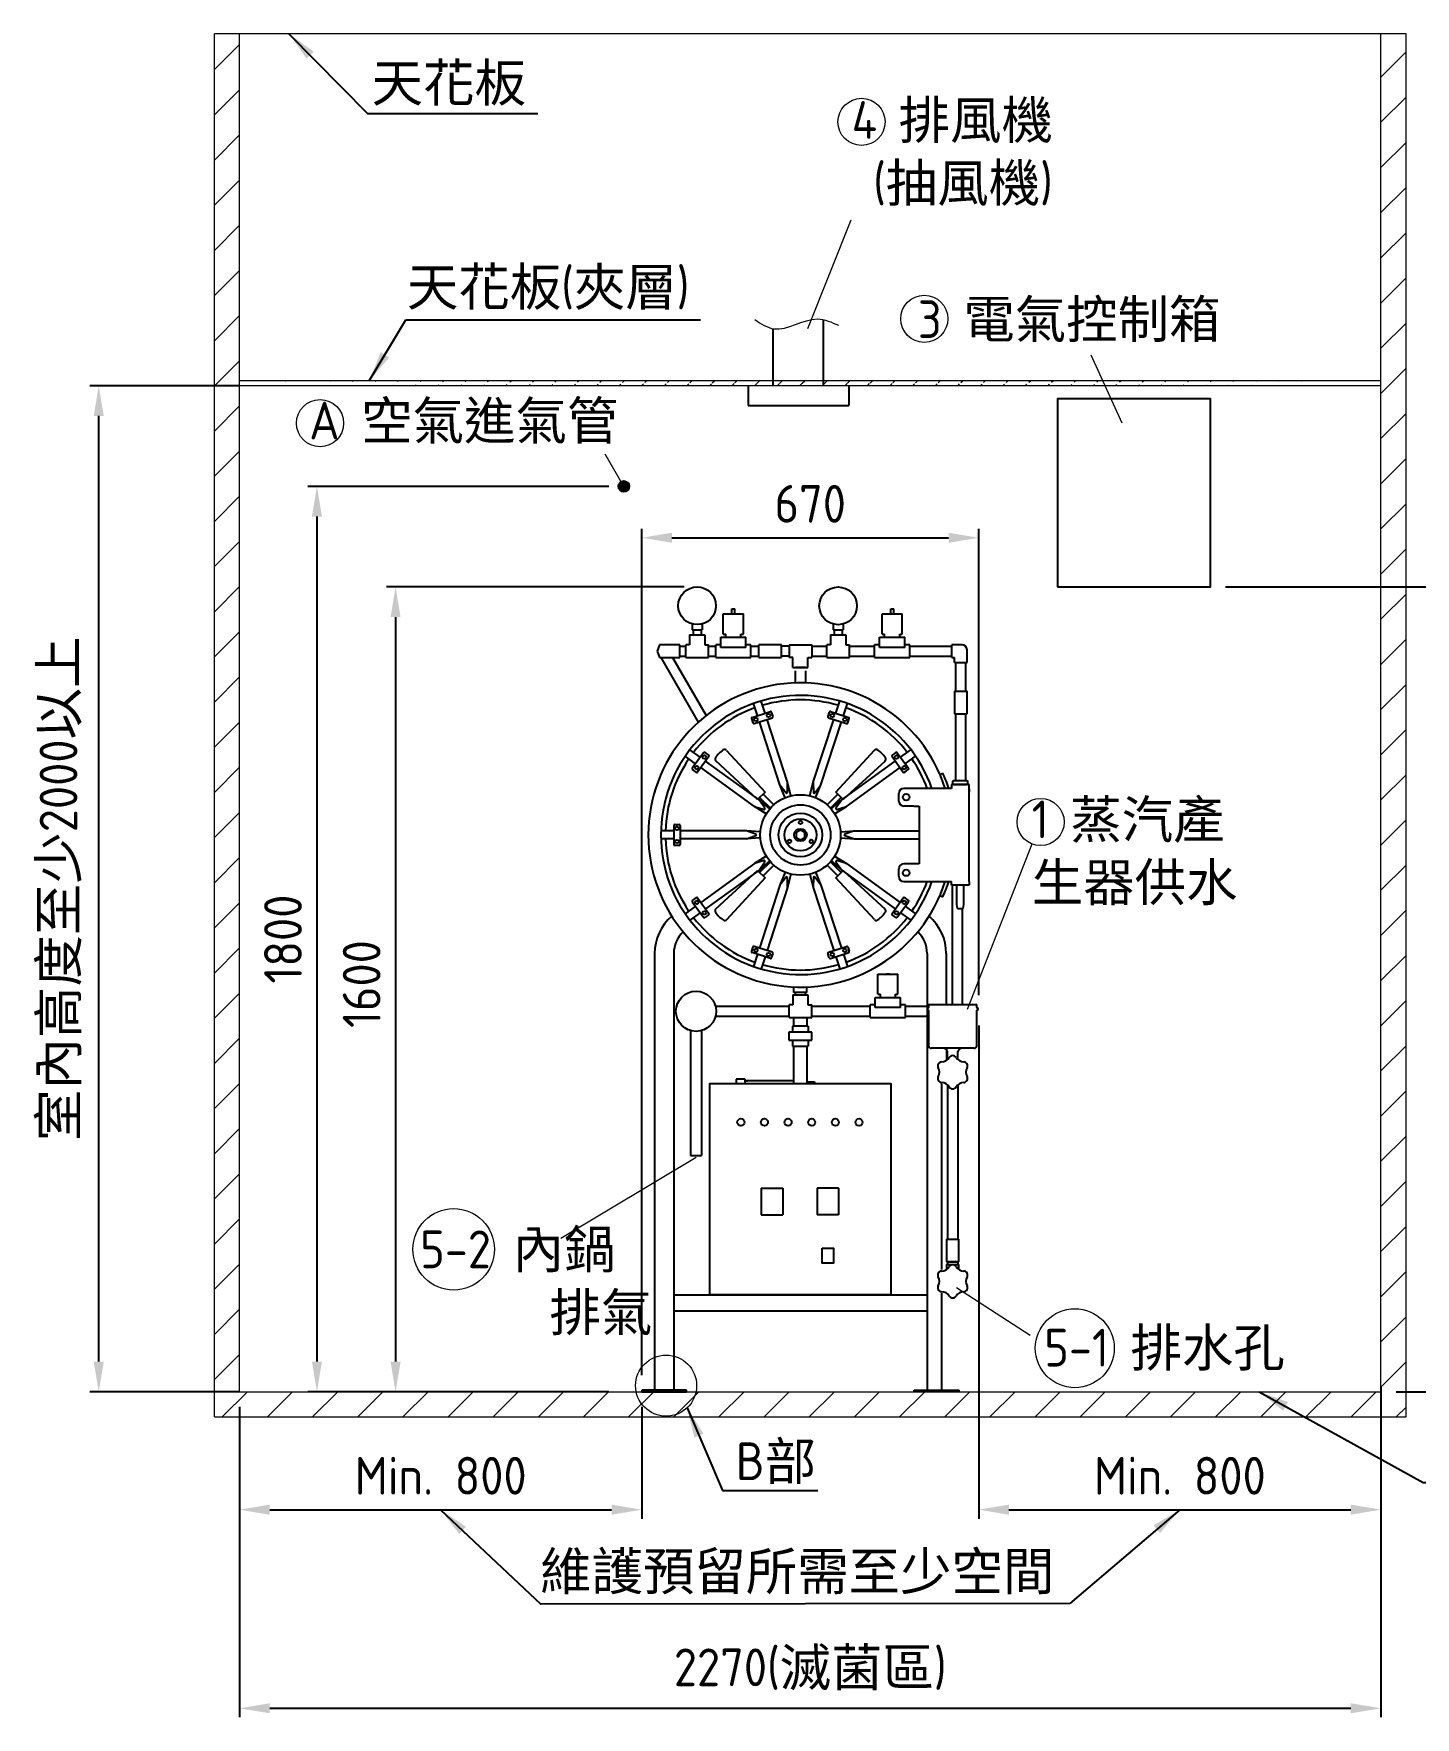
# Model space of a CAD drawing. Header units: millimetres. Extents: x -210824 to -199104, y -6472 to 1768.
# Drawn here: x -206988 to -204240, y -4691 to -1344 of the extents above; entities that cross this region are included whole.
import ezdxf

# ---------------------------------------------------------------- set-up
doc = ezdxf.new("R2010")
doc.units = ezdxf.units.MM
doc.linetypes.add('HIDDEN', pattern=[9.525, 6.35, -3.175])
doc.layers.get('0').update_dxf_attribs({"lineweight": 25})
for name, color, linetype, lineweight in [('D', 3, 'Continuous', 13), ('H', 2, 'HIDDEN', 15), ('S', 4, 'Continuous', 15)]:
    doc.layers.add(name, color=color, linetype=linetype, lineweight=lineweight)
doc.styles.get("Standard").update_dxf_attribs({"font": 'KAIU.TTF'})
doc.styles.add('STU25', font='isocp2.shx')
doc.dimstyles.new('STU25', dxfattribs={"dimscale": 30, "dimtxt": 2.5, "dimasz": 2, "dimexe": 0.6, "dimexo": 1, "dimgap": 1, "dimtad": 1, "dimdsep": 46, "dimtxsty": 'STU25', "dimcen": 2, "dimazin": 2, "dimtfac": 1, "dimtmove": 0, "dimatfit": 3, "dimfxl": 0, "dimtolj": 1, "dimtzin": 0, "dimarcsym": 0})
doc.dimstyles.new('STU25$7', dxfattribs={"dimscale": 30, "dimtxt": 2.5, "dimasz": 2, "dimexe": 1.25, "dimexo": 0.625, "dimgap": 1, "dimtad": 0, "dimdec": 4, "dimdsep": 46, "dimtxsty": 'STU25', "dimcen": 2.5, "dimazin": 2, "dimtfac": 1, "dimtdec": 4, "dimtmove": 0, "dimatfit": 3, "dimfxl": 0, "dimtolj": 1, "dimtzin": 0, "dimarcsym": 0})

# ---------------------------------------------------------------- blocks, each defined once
blk = doc.blocks.new('*D5')
at = {"layer": 'D', "color": 0, "lineweight": -2}
for p, q in [((-206578.5, -4073.5), (-206578.5, -4690.7)), ((-204308.5, -4073.5), (-204308.5, -4690.7)), ((-206518.5, -4672.7), (-204368.5, -4672.7))]:
    blk.add_line(p, q, dxfattribs=at)
at = {"layer": 'D', "color": 0}
for points in [[(-206518.5, -4662.7), (-206518.5, -4682.7), (-206578.5, -4672.7)], [(-204368.5, -4682.7), (-204368.5, -4662.7), (-204308.5, -4672.7)]]:
    blk.add_solid(points, dxfattribs=at)
at = {"layer": 'Defpoints', "color": 0}
for p in [(-206578.5, -4043.5), (-204308.5, -4043.5), (-204308.5, -4672.7)]:
    blk.add_point(p, dxfattribs=at)
at = {"layer": 'D', "color": 0, "insert": (-205443.5, -4595.5), "char_height": 75, "attachment_point": 5, "style": 'STU25'}
blk.add_mtext('\\A1;2270({\\f標楷體|b0|i0|c136|p65;滅菌區})', dxfattribs=at)
blk = doc.blocks.new('*D6')
at = {"layer": 'D', "color": 0, "lineweight": -2}
for p, q in [((-206578.5, -2043.5), (-206876.5, -2043.5)), ((-206858.5, -3983.5), (-206858.5, -2103.5)), ((-206578.5, -4043.5), (-206876.5, -4043.5))]:
    blk.add_line(p, q, dxfattribs=at)
at = {"layer": 'D', "color": 0}
for points in [[(-206848.5, -2103.5), (-206868.5, -2103.5), (-206858.5, -2043.5)], [(-206868.5, -3983.5), (-206848.5, -3983.5), (-206858.5, -4043.5)]]:
    blk.add_solid(points, dxfattribs=at)
at = {"layer": 'Defpoints', "color": 0}
for p in [(-206858.5, -2043.5), (-206548.5, -2043.5), (-206548.5, -4043.5)]:
    blk.add_point(p, dxfattribs=at)
at = {"layer": 'D', "color": 0, "insert": (-206934.3, -3043.5), "char_height": 75, "attachment_point": 5, "rotation": 90, "style": 'STU25'}
blk.add_mtext('\\A1;{\\f標楷體|b0|i0|c136|p65;室內高度至少}2000{\\f標楷體|b0|i0|c136|p65;以上}', dxfattribs=at)
blk = doc.blocks.new('*D7')
at = {"layer": 'D', "color": 0, "lineweight": -2}
for p, q in [((-204617.4, -2443.5), (-203917.2, -2443.5)), ((-203935.2, -3983.5), (-203935.2, -2503.5)), ((-204278.5, -4043.5), (-203917.2, -4043.5))]:
    blk.add_line(p, q, dxfattribs=at)
at = {"layer": 'D', "color": 0}
for points in [[(-203925.2, -2503.5), (-203945.2, -2503.5), (-203935.2, -2443.5)], [(-203945.2, -3983.5), (-203925.2, -3983.5), (-203935.2, -4043.5)]]:
    blk.add_solid(points, dxfattribs=at)
at = {"layer": 'Defpoints', "color": 0}
for p in [(-204647.4, -2443.5), (-203935.2, -2443.5), (-204308.5, -4043.5)]:
    blk.add_point(p, dxfattribs=at)
at = {"layer": 'D', "color": 0, "insert": (-204011.2, -3186), "char_height": 75, "attachment_point": 5, "rotation": 90, "style": 'STU25'}
blk.add_mtext('\\A1;{\\f標楷體|b0|i0|c136|p65;電器控制箱至少}1600{\\f標楷體|b0|i0|c136|p65;以上}', dxfattribs=at)
blk = doc.blocks.new('*D8')
at = {"layer": 'D', "color": 0, "lineweight": -2}
for p, q in [((-206578.5, -4076.5), (-206578.5, -4295.9)), ((-205778.5, -4073.5), (-205778.5, -4295.9)), ((-206518.5, -4277.9), (-205838.5, -4277.9))]:
    blk.add_line(p, q, dxfattribs=at)
at = {"layer": 'D', "color": 0}
for points in [[(-206518.5, -4267.9), (-206518.5, -4287.9), (-206578.5, -4277.9)], [(-205838.5, -4287.9), (-205838.5, -4267.9), (-205778.5, -4277.9)]]:
    blk.add_solid(points, dxfattribs=at)
at = {"layer": 'Defpoints', "color": 0}
for p in [(-206578.5, -4046.5), (-205778.5, -4043.5), (-205778.5, -4277.9)]:
    blk.add_point(p, dxfattribs=at)
at = {"layer": 'D', "color": 0, "insert": (-206178.5, -4210.4), "char_height": 75, "attachment_point": 5, "style": 'STU25'}
blk.add_mtext('\\A1;Min. 800', dxfattribs=at)
blk = doc.blocks.new('*D9')
at = {"layer": 'D', "color": 0, "lineweight": -2}
for p, q in [((-205108.5, -3315.3), (-205108.5, -4295.9)), ((-204308.5, -4034), (-204308.5, -4295.9)), ((-205048.5, -4277.9), (-204368.5, -4277.9))]:
    blk.add_line(p, q, dxfattribs=at)
at = {"layer": 'D', "color": 0}
for points in [[(-205048.5, -4267.9), (-205048.5, -4287.9), (-205108.5, -4277.9)], [(-204368.5, -4287.9), (-204368.5, -4267.9), (-204308.5, -4277.9)]]:
    blk.add_solid(points, dxfattribs=at)
at = {"layer": 'Defpoints', "color": 0}
for p in [(-205108.5, -3285.3), (-204308.5, -4004), (-204308.5, -4277.9)]:
    blk.add_point(p, dxfattribs=at)
at = {"layer": 'D', "color": 0, "insert": (-204708.5, -4210.4), "char_height": 75, "attachment_point": 5, "style": 'STU25'}
blk.add_mtext('\\A1;Min. 800', dxfattribs=at)
blk = doc.blocks.new('*D15')
at = {"layer": 'D', "color": 0, "lineweight": -2}
for p, q in [((-205844.2, -2243.5), (-206442.6, -2243.5)), ((-206424.6, -2303.5), (-206424.6, -3983.5)), ((-205844.2, -4043.5), (-206442.6, -4043.5))]:
    blk.add_line(p, q, dxfattribs=at)
at = {"layer": 'D', "color": 0}
for points in [[(-206414.6, -2303.5), (-206434.6, -2303.5), (-206424.6, -2243.5)], [(-206434.6, -3983.5), (-206414.6, -3983.5), (-206424.6, -4043.5)]]:
    blk.add_solid(points, dxfattribs=at)
at = {"layer": 'Defpoints', "color": 0}
for p in [(-205814.2, -2243.5), (-206424.6, -4043.5), (-205814.2, -4043.5)]:
    blk.add_point(p, dxfattribs=at)
at = {"layer": 'D', "color": 0, "insert": (-206492.1, -3143.5), "char_height": 75, "attachment_point": 5, "rotation": 90, "style": 'STU25'}
blk.add_mtext('\\A1;1800', dxfattribs=at)
blk = doc.blocks.new('*D14')
at = {"layer": 'D', "color": 0, "lineweight": -2}
for p, q in [((-205694.5, -2443.5), (-206286.2, -2443.5)), ((-206268.2, -2503.5), (-206268.2, -3983.5)), ((-205936.1, -4043.5), (-206286.2, -4043.5))]:
    blk.add_line(p, q, dxfattribs=at)
at = {"layer": 'D', "color": 0}
for points in [[(-206258.2, -2503.5), (-206278.2, -2503.5), (-206268.2, -2443.5)], [(-206278.2, -3983.5), (-206258.2, -3983.5), (-206268.2, -4043.5)]]:
    blk.add_solid(points, dxfattribs=at)
at = {"layer": 'Defpoints', "color": 0}
for p in [(-205664.5, -2443.5), (-206268.2, -4043.5), (-205906.1, -4043.5)]:
    blk.add_point(p, dxfattribs=at)
at = {"layer": 'D', "color": 0, "insert": (-206335.7, -3233), "char_height": 75, "attachment_point": 5, "rotation": 90, "style": 'STU25'}
blk.add_mtext('\\A1;{\\Fisocp2.shx;1600}', dxfattribs=at)
blk = doc.blocks.new('*D16')
at = {"layer": 'D', "color": 0, "lineweight": -2}
for p, q in [((-205778.5, -4010.5), (-205778.5, -2327.7)), ((-205108.5, -3255.3), (-205108.5, -2327.7)), ((-205718.5, -2345.7), (-205168.5, -2345.7))]:
    blk.add_line(p, q, dxfattribs=at)
at = {"layer": 'D', "color": 0}
for points in [[(-205718.5, -2335.7), (-205718.5, -2355.7), (-205778.5, -2345.7)], [(-205168.5, -2355.7), (-205168.5, -2335.7), (-205108.5, -2345.7)]]:
    blk.add_solid(points, dxfattribs=at)
at = {"layer": 'Defpoints', "color": 0}
for p in [(-205108.5, -2345.7), (-205108.5, -3285.3), (-205778.5, -4040.5)]:
    blk.add_point(p, dxfattribs=at)
at = {"layer": 'D', "color": 0, "insert": (-205443.5, -2278.2), "char_height": 75, "attachment_point": 5, "style": 'STU25'}
blk.add_mtext('\\A1;670', dxfattribs=at)

msp = doc.modelspace()

# ---------------------------------------------------------------- hatches: boundary and pattern name
msp.add_hatch(color=256).paths.add_polyline_path([(-205803.401, -2243.545, 1), (-205824.923, -2243.545, 1)])
at = {"layer": 'H', "ltscale": 5}
h = msp.add_hatch(dxfattribs=at)
h.set_pattern_fill('ANSI31', color=256, scale=20, style=0)
h.set_pattern_definition([(45, (27671.31, 15472.745), (-44.90128, 44.90128), [])])
h.paths.add_polyline_path([(-204258.531, -4093.545), (-204258.531, -1343.545), (-204308.531, -1343.545), (-204308.531, -4043.545), (-206578.531, -4043.545), (-206578.531, -1343.545), (-206628.531, -1343.545), (-206628.531, -4093.545)])
at = {"layer": 'H'}
h = msp.add_hatch(dxfattribs=at)
h.set_pattern_fill('ANSI31', color=256, scale=10, style=0)
h.set_pattern_definition([(45, (30900.557, 15472.745), (-22.4506403, 22.4506403), [])])
edge = h.paths.add_edge_path()
edge.add_line((-204308.531, -2033.545), (-206578.531, -2033.545))
edge.add_line((-204308.531, -2043.545), (-206578.531, -2043.545))

# ---------------------------------------------------------------- linework, layer by layer
for p, q in [((-205517.031, -2043.545), (-205517.031, -1930.149)), ((-205417.031, -2043.545), (-205417.031, -1912.238)), ((-205567.031, -2043.545), (-205567.031, -2082.689)), ((-205367.031, -2043.545), (-205367.031, -2082.689)), ((-205567.031, -2082.689), (-205367.031, -2082.689)), ((-205616.455, -2497.036), (-205576.455, -2497.036)), ((-205616.455, -2537.036), (-205616.455, -2497.036)), ((-205599.455, -2497.036), (-205599.455, -2487.036)), ((-205599.455, -2487.036), (-205593.455, -2487.036)), ((-205593.455, -2497.036), (-205593.455, -2487.036)), ((-205576.455, -2537.036), (-205576.455, -2497.036)), ((-205300.531, -2497.036), (-205260.531, -2497.036)), ((-205300.531, -2537.036), (-205300.531, -2497.036)), ((-205283.531, -2497.036), (-205283.531, -2487.036)), ((-205283.531, -2487.036), (-205277.531, -2487.036)), ((-205277.531, -2497.036), (-205277.531, -2487.036)), ((-205260.531, -2537.036), (-205260.531, -2497.036)), ((-205683.465, -2538.545), (-205683.465, -2558.545)), ((-205683.465, -2538.545), (-205653.465, -2538.545)), ((-205678.465, -2517.188), (-205678.465, -2528.545)), ((-205678.465, -2528.545), (-205658.465, -2528.545)), ((-205678.465, -2538.545), (-205658.465, -2538.545)), ((-205676.465, -2528.545), (-205676.465, -2538.545)), ((-205660.465, -2528.545), (-205660.465, -2538.545)), ((-205660.465, -2528.545), (-205660.465, -2538.545)), ((-205658.465, -2517.188), (-205658.465, -2528.545)), ((-205653.465, -2538.545), (-205653.465, -2558.545)), ((-205621.455, -2553.545), (-205621.455, -2543.545)), ((-205621.455, -2543.545), (-205571.455, -2543.545)), ((-205616.455, -2537.036), (-205611.455, -2537.036)), ((-205611.455, -2543.545), (-205611.455, -2537.036)), ((-205581.455, -2537.036), (-205576.455, -2537.036)), ((-205581.455, -2543.545), (-205581.455, -2537.036)), ((-205571.455, -2553.545), (-205571.455, -2543.545)), ((-205403.031, -2538.545), (-205373.031, -2538.545)), ((-205403.031, -2538.545), (-205403.031, -2558.545)), ((-205398.031, -2517.188), (-205398.031, -2528.545)), ((-205398.031, -2528.545), (-205378.031, -2528.545)), ((-205398.031, -2538.545), (-205378.031, -2538.545)), ((-205396.031, -2528.545), (-205396.031, -2538.545)), ((-205380.031, -2528.545), (-205380.031, -2538.545)), ((-205380.031, -2528.545), (-205380.031, -2538.545)), ((-205378.031, -2517.188), (-205378.031, -2528.545)), ((-205373.031, -2538.545), (-205373.031, -2558.545)), ((-205305.531, -2543.545), (-205255.531, -2543.545)), ((-205305.531, -2553.545), (-205305.531, -2543.545)), ((-205300.531, -2537.036), (-205295.531, -2537.036)), ((-205295.531, -2543.545), (-205295.531, -2537.036)), ((-205265.531, -2537.036), (-205260.531, -2537.036)), ((-205265.531, -2543.545), (-205265.531, -2537.036)), ((-205255.531, -2553.545), (-205255.531, -2543.545)), ((-205743.031, -2558.545), (-205748.031, -2571.045)), ((-205748.031, -2571.045), (-205743.031, -2583.545)), ((-205703.031, -2558.545), (-205743.031, -2558.545)), ((-205703.031, -2583.545), (-205703.031, -2558.545)), ((-205703.031, -2561.045), (-205690.965, -2561.045)), ((-205690.965, -2583.545), (-205690.965, -2558.545)), ((-205683.465, -2558.545), (-205690.965, -2558.545)), ((-205653.465, -2558.545), (-205645.965, -2558.545)), ((-205645.965, -2583.545), (-205645.965, -2558.545)), ((-205645.965, -2561.045), (-205631.455, -2561.045)), ((-205631.455, -2583.545), (-205631.455, -2558.545)), ((-205621.455, -2558.545), (-205631.455, -2558.545)), ((-205621.455, -2563.545), (-205621.455, -2553.545)), ((-205571.455, -2563.545), (-205621.455, -2563.545)), ((-205571.455, -2563.545), (-205571.455, -2553.545)), ((-205561.455, -2558.545), (-205571.455, -2558.545)), ((-205561.455, -2583.545), (-205561.455, -2558.545)), ((-205561.455, -2561.045), (-205545.92, -2561.045)), ((-205545.92, -2583.545), (-205545.92, -2558.545)), ((-205500.92, -2558.545), (-205545.92, -2558.545)), ((-205500.92, -2583.545), (-205500.92, -2558.545)), ((-205485.531, -2561.045), (-205500.92, -2561.045)), ((-205485.531, -2558.545), (-205485.531, -2583.545)), ((-205485.531, -2558.545), (-205440.531, -2558.545)), ((-205440.531, -2558.545), (-205440.531, -2583.545)), ((-205440.531, -2561.045), (-205410.531, -2561.045)), ((-205410.531, -2583.545), (-205410.531, -2558.545)), ((-205403.031, -2558.545), (-205410.531, -2558.545)), ((-205373.031, -2558.545), (-205365.531, -2558.545)), ((-205365.531, -2583.545), (-205365.531, -2558.545)), ((-205365.531, -2561.045), (-205315.531, -2561.045)), ((-205315.531, -2583.545), (-205315.531, -2558.545)), ((-205305.531, -2558.545), (-205315.531, -2558.545)), ((-205305.531, -2563.545), (-205305.531, -2553.545)), ((-205255.531, -2563.545), (-205305.531, -2563.545)), ((-205255.531, -2563.545), (-205255.531, -2553.545)), ((-205245.531, -2558.545), (-205255.531, -2558.545)), ((-205245.531, -2583.545), (-205245.531, -2558.545)), ((-205245.531, -2561.045), (-205161.649, -2561.045)), ((-205161.649, -2583.545), (-205161.649, -2558.545)), ((-205141.649, -2558.545), (-205161.649, -2558.545)), ((-205131.649, -2593.545), (-205131.649, -2568.545)), ((-205743.031, -2583.545), (-205703.031, -2583.545)), ((-205740.732, -2583.545), (-205666.283, -2712.495)), ((-205717.638, -2583.545), (-205650.778, -2699.351)), ((-205703.031, -2581.045), (-205690.965, -2581.045)), ((-205690.965, -2583.545), (-205645.965, -2583.545)), ((-205645.965, -2581.045), (-205631.455, -2581.045)), ((-205631.455, -2583.545), (-205561.455, -2583.545)), ((-205561.455, -2581.045), (-205545.92, -2581.045)), ((-205545.92, -2583.545), (-205500.92, -2583.545)), ((-205485.531, -2581.045), (-205500.92, -2581.045)), ((-205478.031, -2583.545), (-205485.531, -2583.545)), ((-205478.031, -2603.545), (-205478.031, -2583.545)), ((-205478.031, -2603.545), (-205448.031, -2603.545)), ((-205453.031, -2603.545), (-205473.031, -2603.545)), ((-205473.031, -2603.545), (-205453.031, -2603.545)), ((-205473.031, -2634.203), (-205473.031, -2610.538)), ((-205453.031, -2610.538), (-205453.031, -2634.203)), ((-205448.031, -2583.545), (-205440.531, -2583.545)), ((-205448.031, -2603.545), (-205448.031, -2583.545)), ((-205440.531, -2581.045), (-205410.531, -2581.045)), ((-205410.531, -2583.545), (-205365.531, -2583.545)), ((-205365.531, -2581.045), (-205315.531, -2581.045)), ((-205315.531, -2583.545), (-205245.531, -2583.545)), ((-205245.531, -2581.045), (-205161.649, -2581.045)), ((-205161.649, -2583.545), (-205156.649, -2583.545)), ((-205156.649, -2593.545), (-205156.649, -2583.545)), ((-205156.649, -2593.545), (-205131.649, -2593.545)), ((-205154.149, -2650.538), (-205154.149, -2593.545)), ((-205134.149, -2650.538), (-205134.149, -2593.545)), ((-205548.512, -2699.344), (-205556.356, -2675.202)), ((-205533.295, -2694.4), (-205541.14, -2670.257)), ((-205392.768, -2694.4), (-205384.923, -2670.257)), ((-205377.551, -2699.344), (-205369.706, -2675.202)), ((-205156.649, -2650.538), (-205156.649, -2695.538)), ((-205156.649, -2650.538), (-205131.649, -2650.538)), ((-205131.649, -2695.538), (-205131.649, -2650.538)), ((-205560.258, -2705.263), (-205557.477, -2713.823)), ((-205558.974, -2702.743), (-205522.834, -2691)), ((-205554.957, -2715.107), (-205518.816, -2703.364)), ((-205488.643, -2831.824), (-205529.278, -2706.763)), ((-205517.532, -2700.844), (-205520.313, -2692.284)), ((-205437.419, -2831.824), (-205396.785, -2706.763)), ((-205405.749, -2692.284), (-205408.531, -2700.844)), ((-205407.246, -2703.364), (-205371.106, -2715.107)), ((-205403.229, -2691), (-205367.089, -2702.743)), ((-205368.586, -2713.823), (-205365.805, -2705.263)), ((-205156.649, -2695.538), (-205131.649, -2695.538)), ((-205154.149, -2828.466), (-205154.149, -2695.538)), ((-205134.149, -2828.466), (-205134.149, -2695.538)), ((-205503.86, -2836.768), (-205544.495, -2711.708)), ((-205422.202, -2836.768), (-205381.568, -2711.708)), ((-205662.201, -2781.944), (-205682.738, -2767.023)), ((-205655.736, -2773.045), (-205678.072, -2803.787)), ((-205652.942, -2772.602), (-205645.661, -2777.892)), ((-205610.05, -2768.324), (-205533.389, -2851.332)), ((-205392.674, -2851.332), (-205315.844, -2768.138)), ((-205273.121, -2772.602), (-205280.402, -2777.892)), ((-205270.327, -2773.045), (-205247.991, -2803.787)), ((-205263.861, -2781.944), (-205243.325, -2767.023)), ((-205671.606, -2794.888), (-205692.143, -2779.967)), ((-205670.348, -2811.871), (-205677.629, -2806.581)), ((-205645.219, -2780.686), (-205667.554, -2811.429)), ((-205554.706, -2879.821), (-205661.089, -2802.529)), ((-205545.302, -2866.877), (-205651.684, -2789.585)), ((-205548.238, -2866.181), (-205631.432, -2789.351)), ((-205380.761, -2866.877), (-205274.379, -2789.585)), ((-205294.818, -2789.519), (-205377.825, -2866.181)), ((-205371.357, -2879.821), (-205264.974, -2802.529)), ((-205280.844, -2780.686), (-205258.508, -2811.429)), ((-205255.715, -2811.871), (-205248.434, -2806.581)), ((-205254.457, -2794.888), (-205233.92, -2779.967)), ((-205493.309, -2862.489), (-205503.86, -2836.768)), ((-205503.86, -2836.768), (-205491.688, -2852.85)), ((-205489.038, -2851.99), (-205488.643, -2831.824)), ((-205482.061, -2858.834), (-205488.643, -2831.824)), ((-205444.002, -2858.834), (-205437.419, -2831.824)), ((-205437.419, -2831.824), (-205437.024, -2851.99)), ((-205434.375, -2852.85), (-205422.202, -2836.768)), ((-205432.754, -2862.489), (-205422.202, -2836.768)), ((-205162.574, -2844.038), (-205257.574, -2844.038)), ((-205185.514, -2816.161), (-205180.098, -2813.58)), ((-205162.574, -2836.538), (-205162.574, -2844.038)), ((-205127.574, -2836.538), (-205162.574, -2836.538)), ((-205159.008, -2828.466), (-205160.092, -2829.55)), ((-205160.092, -2835.454), (-205160.092, -2829.55)), ((-205160.092, -2835.454), (-205159.008, -2836.538)), ((-205159.008, -2828.466), (-205131.14, -2828.466)), ((-205159.008, -2836.538), (-205131.14, -2836.538)), ((-205131.14, -2828.466), (-205130.056, -2829.55)), ((-205130.056, -2835.454), (-205131.14, -2836.538)), ((-205130.056, -2835.454), (-205130.056, -2829.55)), ((-205127.574, -2844.038), (-205127.574, -2836.538)), ((-205127.574, -3029.038), (-205127.574, -2844.038)), ((-205533.389, -2851.332), (-205548.238, -2866.181)), ((-205524.1, -2884.86), (-205545.302, -2866.877)), ((-205533.768, -2883.424), (-205545.302, -2866.877)), ((-205544.172, -2862.115), (-205522.859, -2883.428)), ((-205516.141, -2876.71), (-205537.454, -2855.397)), ((-205388.608, -2855.398), (-205409.921, -2876.71)), ((-205403.204, -2883.428), (-205381.891, -2862.115)), ((-205401.963, -2884.86), (-205380.761, -2866.877)), ((-205377.825, -2866.181), (-205392.674, -2851.332)), ((-205380.761, -2866.877), (-205392.295, -2883.424)), ((-205267.574, -2869.038), (-205267.574, -2854.038)), ((-205127.574, -2845.538), (-205127.574, -2851.538)), ((-205531.052, -2894.428), (-205554.706, -2879.821)), ((-205554.706, -2879.821), (-205535.405, -2885.677)), ((-205395.011, -2894.428), (-205371.357, -2879.821)), ((-205390.658, -2885.677), (-205371.357, -2879.821)), ((-205237.574, -2879.038), (-205257.574, -2879.038)), ((-205237.574, -2879.038), (-205226.574, -2879.038)), ((-205226.574, -2879.038), (-205226.574, -2994.038)), ((-205715.031, -2928.538), (-205740.416, -2928.538)), ((-205715.031, -2944.538), (-205740.416, -2944.538)), ((-205715.031, -2917.538), (-205715.031, -2955.538)), ((-205713.031, -2915.538), (-205704.031, -2915.538)), ((-205702.031, -2917.538), (-205702.031, -2955.538)), ((-205570.535, -2928.538), (-205702.031, -2928.538)), ((-205570.535, -2944.538), (-205702.031, -2944.538)), ((-205542.813, -2930.625), (-205570.535, -2928.538)), ((-205551.478, -2935.145), (-205570.535, -2928.538)), ((-205570.535, -2944.538), (-205551.478, -2937.931)), ((-205542.813, -2942.451), (-205570.535, -2944.538)), ((-205383.25, -2930.625), (-205355.528, -2928.538)), ((-205383.25, -2942.451), (-205355.528, -2944.538)), ((-205355.528, -2928.538), (-205374.585, -2935.145)), ((-205374.585, -2937.931), (-205355.528, -2944.538)), ((-205355.528, -2928.538), (-205226.574, -2928.538)), ((-205355.528, -2944.538), (-205226.574, -2944.538)), ((-205704.031, -2957.538), (-205713.031, -2957.538)), ((-205531.052, -2978.648), (-205554.706, -2993.255)), ((-205395.011, -2978.648), (-205371.357, -2993.255)), ((-205554.706, -2993.255), (-205661.089, -3070.547)), ((-205545.302, -3006.199), (-205651.684, -3083.491)), ((-205631.245, -3083.557), (-205548.238, -3006.895)), ((-205535.405, -2987.399), (-205554.706, -2993.255)), ((-205548.238, -3006.895), (-205533.389, -3021.744)), ((-205524.1, -2988.216), (-205545.302, -3006.199)), ((-205545.302, -3006.199), (-205533.768, -2989.652)), ((-205522.859, -2989.648), (-205544.172, -3010.961)), ((-205537.454, -3017.678), (-205516.141, -2996.365)), ((-205493.309, -3010.587), (-205503.86, -3036.308)), ((-205432.754, -3010.587), (-205422.202, -3036.308)), ((-205409.921, -2996.365), (-205388.608, -3017.679)), ((-205381.891, -3010.961), (-205403.204, -2989.648)), ((-205401.963, -2988.216), (-205380.761, -3006.199)), ((-205392.674, -3021.744), (-205377.825, -3006.895)), ((-205392.295, -2989.652), (-205380.761, -3006.199)), ((-205371.357, -2993.255), (-205390.658, -2987.399)), ((-205380.761, -3006.199), (-205274.379, -3083.491)), ((-205377.825, -3006.895), (-205294.631, -3083.725)), ((-205371.357, -2993.255), (-205264.974, -3070.547)), ((-205267.574, -3019.038), (-205267.574, -3004.038)), ((-205237.574, -2994.038), (-205257.574, -2994.038)), ((-205226.574, -2994.038), (-205237.574, -2994.038)), ((-205533.389, -3021.744), (-205610.219, -3104.938)), ((-205503.86, -3036.308), (-205544.495, -3161.368)), ((-205488.643, -3041.252), (-205529.278, -3166.313)), ((-205491.688, -3020.226), (-205503.86, -3036.308)), ((-205488.643, -3041.252), (-205489.038, -3021.086)), ((-205482.061, -3014.242), (-205488.643, -3041.252)), ((-205444.002, -3014.242), (-205437.419, -3041.252)), ((-205437.024, -3021.086), (-205437.419, -3041.252)), ((-205437.419, -3041.252), (-205396.785, -3166.313)), ((-205422.202, -3036.308), (-205434.375, -3020.226)), ((-205422.202, -3036.308), (-205381.568, -3161.368)), ((-205316.013, -3104.751), (-205392.674, -3021.744)), ((-205257.574, -3029.038), (-205226.574, -3029.038)), ((-205226.574, -3029.038), (-205162.574, -3029.038)), ((-205162.574, -3036.538), (-205162.574, -3029.038)), ((-205127.574, -3036.538), (-205162.574, -3036.538)), ((-205160.575, -3273.545), (-205160.575, -3036.538)), ((-205151.927, -3074.958), (-205151.927, -3036.538)), ((-205138.221, -3074.958), (-205138.221, -3036.538)), ((-205127.574, -3027.538), (-205127.574, -3021.538)), ((-205127.574, -3029.038), (-205127.574, -3036.538)), ((-205671.606, -3078.188), (-205692.143, -3093.108)), ((-205678.072, -3069.289), (-205655.736, -3100.031)), ((-205677.629, -3066.495), (-205670.348, -3061.205)), ((-205667.554, -3061.647), (-205645.219, -3092.39)), ((-205280.844, -3092.39), (-205258.508, -3061.647)), ((-205270.327, -3100.031), (-205247.991, -3069.289)), ((-205255.715, -3061.205), (-205248.434, -3066.495)), ((-205254.457, -3078.188), (-205233.92, -3093.108)), ((-205185.514, -3056.915), (-205180.098, -3059.496)), ((-205150.843, -3083.012), (-205151.927, -3074.958)), ((-205139.305, -3083.012), (-205138.221, -3074.958)), ((-205662.201, -3091.132), (-205682.738, -3106.053)), ((-205645.661, -3095.184), (-205652.942, -3100.474)), ((-205273.121, -3100.474), (-205280.402, -3095.184)), ((-205263.861, -3091.132), (-205243.325, -3106.053)), ((-205150.843, -3083.012), (-205139.305, -3083.012)), ((-205140.575, -3273.545), (-205140.575, -3083.012)), ((-205753.031, -3172.505), (-205753.031, -4040.545)), ((-205715.031, -3172.505), (-205715.031, -4040.545)), ((-205557.477, -3159.253), (-205560.258, -3167.813)), ((-205522.834, -3182.076), (-205558.974, -3170.333)), ((-205548.512, -3173.732), (-205556.356, -3197.874)), ((-205518.816, -3169.712), (-205554.957, -3157.969)), ((-205533.295, -3178.676), (-205541.14, -3202.819)), ((-205520.313, -3180.791), (-205517.532, -3172.232)), ((-205405.749, -3180.791), (-205408.531, -3172.232)), ((-205407.246, -3169.712), (-205371.106, -3157.969)), ((-205403.229, -3182.076), (-205367.089, -3170.333)), ((-205392.768, -3178.676), (-205384.923, -3202.819)), ((-205377.551, -3173.732), (-205369.706, -3197.874)), ((-205368.586, -3159.253), (-205365.805, -3167.813)), ((-205211.031, -3172.505), (-205211.031, -4040.545)), ((-205173.031, -3172.505), (-205173.031, -3273.545)), ((-205309.067, -3213.028), (-205269.067, -3213.028)), ((-205309.067, -3253.028), (-205309.067, -3213.028)), ((-205292.067, -3213.028), (-205292.067, -3212.528)), ((-205292.067, -3212.528), (-205286.067, -3212.528)), ((-205286.067, -3213.028), (-205286.067, -3212.528)), ((-205269.067, -3253.028), (-205269.067, -3213.028)), ((-205476.031, -3249.538), (-205476.031, -3238.759)), ((-205450.031, -3249.538), (-205450.031, -3238.759)), ((-205631.901, -3277.038), (-205485.531, -3277.038)), ((-205478.031, -3274.538), (-205485.531, -3274.538)), ((-205485.531, -3299.538), (-205485.531, -3274.538)), ((-205478.031, -3254.538), (-205448.031, -3254.538)), ((-205478.031, -3254.538), (-205478.031, -3274.538)), ((-205450.031, -3249.538), (-205476.031, -3249.538)), ((-205473.031, -3254.538), (-205473.031, -3249.538)), ((-205453.031, -3254.538), (-205453.031, -3249.538)), ((-205448.031, -3254.538), (-205448.031, -3274.538)), ((-205448.031, -3274.538), (-205440.531, -3274.538)), ((-205440.531, -3299.538), (-205440.531, -3274.538)), ((-205440.531, -3277.038), (-205324.067, -3277.038)), ((-205314.067, -3274.538), (-205324.067, -3274.538)), ((-205324.067, -3299.538), (-205324.067, -3274.538)), ((-205314.067, -3259.538), (-205264.067, -3259.538)), ((-205314.067, -3269.538), (-205314.067, -3259.538)), ((-205314.067, -3279.538), (-205314.067, -3269.538)), ((-205264.067, -3279.538), (-205314.067, -3279.538)), ((-205309.067, -3253.028), (-205304.067, -3253.028)), ((-205304.067, -3259.538), (-205304.067, -3253.028)), ((-205274.067, -3253.028), (-205269.067, -3253.028)), ((-205274.067, -3259.538), (-205274.067, -3253.028)), ((-205264.067, -3269.538), (-205264.067, -3259.538)), ((-205264.067, -3279.538), (-205264.067, -3269.538)), ((-205254.067, -3274.538), (-205264.067, -3274.538)), ((-205254.067, -3299.538), (-205254.067, -3274.538)), ((-205254.067, -3277.038), (-205211.031, -3277.038)), ((-205208.231, -3273.545), (-205112.231, -3273.545)), ((-205208.231, -3273.545), (-205208.231, -3279.762)), ((-205112.231, -3279.762), (-205112.231, -3273.545)), ((-205631.901, -3297.038), (-205485.531, -3297.038)), ((-205485.531, -3299.538), (-205440.531, -3299.538)), ((-205476.031, -3316.538), (-205476.031, -3299.538)), ((-205450.031, -3299.538), (-205450.031, -3316.538)), ((-205440.531, -3297.038), (-205324.067, -3297.038)), ((-205324.067, -3299.538), (-205254.067, -3299.538)), ((-205254.067, -3297.038), (-205211.031, -3297.038)), ((-205208.231, -3285.329), (-205208.231, -3355.545)), ((-205112.231, -3355.545), (-205112.231, -3285.329)), ((-205681.631, -3326.585), (-205681.631, -3573.587)), ((-205659.631, -3326.585), (-205659.631, -3573.587)), ((-205440.031, -3328.538), (-205486.031, -3328.538)), ((-205486.031, -3328.538), (-205486.031, -3344.538)), ((-205486.031, -3344.538), (-205440.031, -3344.538)), ((-205447.531, -3316.538), (-205478.531, -3316.538)), ((-205478.531, -3316.538), (-205478.531, -3328.538)), ((-205478.531, -3344.538), (-205478.531, -3356.538)), ((-205447.531, -3316.538), (-205447.531, -3328.538)), ((-205447.531, -3344.538), (-205447.531, -3356.538)), ((-205440.031, -3344.538), (-205440.031, -3328.538)), ((-205478.531, -3356.538), (-205447.531, -3356.538)), ((-205476.031, -3430.545), (-205476.031, -3356.538)), ((-205450.031, -3356.538), (-205450.031, -3430.545)), ((-205117.231, -3360.545), (-205203.231, -3360.545)), ((-205172.731, -3360.545), (-205172.731, -3384.783)), ((-205160.231, -3360.545), (-205170.381, -3360.545)), ((-205170.381, -3381.58), (-205170.381, -3367.026)), ((-205150.081, -3360.545), (-205160.231, -3360.545)), ((-205150.081, -3381.58), (-205150.081, -3367.026)), ((-205170.381, -3381.58), (-205170.381, -3382.984)), ((-205150.081, -3382.984), (-205150.081, -3381.58)), ((-205591.031, -3421.788), (-205591.031, -3430.545)), ((-205573.031, -3421.788), (-205591.031, -3421.788)), ((-205573.031, -3430.545), (-205573.031, -3421.788)), ((-205573.031, -3425.538), (-205568.031, -3425.538)), ((-205476.031, -3425.538), (-205573.031, -3425.538)), ((-205450.031, -3427.038), (-205435.031, -3427.038)), ((-205450.031, -3430.038), (-205435.031, -3430.038)), ((-205435.031, -3427.038), (-205435.031, -3430.545)), ((-205182.688, -3431.534), (-205182.688, -3800.593)), ((-205170.231, -3433.471), (-205170.231, -3740.377)), ((-205150.231, -3433.471), (-205150.231, -3740.377)), ((-205681.631, -3573.587), (-205659.631, -3573.587)), ((-205540.881, -3639.045), (-205540.881, -3691.545)), ((-205540.881, -3639.045), (-205498.181, -3639.045)), ((-205498.181, -3639.045), (-205498.181, -3691.545)), ((-205387.181, -3639.045), (-205429.881, -3639.045)), ((-205429.881, -3639.045), (-205429.881, -3691.545)), ((-205387.181, -3639.045), (-205387.181, -3691.545)), ((-205540.881, -3691.545), (-205498.181, -3691.545)), ((-205387.181, -3691.545), (-205429.881, -3691.545)), ((-205172.731, -3740.377), (-205147.731, -3740.377)), ((-205172.731, -3740.377), (-205172.731, -3785.377)), ((-205147.731, -3785.377), (-205147.731, -3740.377)), ((-205172.731, -3785.377), (-205147.731, -3785.377)), ((-205172.731, -3790.377), (-205147.731, -3790.377)), ((-205172.731, -3790.377), (-205172.731, -3800.593)), ((-205150.231, -3785.377), (-205170.231, -3785.377)), ((-205170.231, -3785.377), (-205170.231, -3790.377)), ((-205150.231, -3785.377), (-205150.231, -3790.377)), ((-205147.731, -3800.593), (-205147.731, -3790.377)), ((-205182.688, -3847.342), (-205182.688, -4040.545)), ((-205715.031, -3850.545), (-205211.031, -3850.545)), ((-205715.031, -3850.545), (-205715.031, -3882.545)), ((-205715.031, -3882.545), (-205211.031, -3882.545)), ((-205211.031, -3850.545), (-205211.031, -3882.545)), ((-205689.531, -4040.545), (-205778.531, -4040.545)), ((-205778.531, -4040.545), (-205778.531, -4043.545)), ((-205778.531, -4043.545), (-205689.531, -4043.545)), ((-205753.031, -4040.545), (-205715.031, -4040.545)), ((-205753.031, -4040.545), (-205715.031, -4040.545)), ((-205689.531, -4043.545), (-205689.531, -4040.545)), ((-205236.531, -4040.545), (-205147.531, -4040.545)), ((-205236.531, -4043.545), (-205236.531, -4040.545)), ((-205147.531, -4043.545), (-205236.531, -4043.545)), ((-205211.031, -4040.545), (-205173.031, -4040.545)), ((-205211.031, -4040.545), (-205173.031, -4040.545)), ((-205147.531, -4043.545), (-205147.531, -4040.545))]:
    msp.add_line(p, q)
for points in [[(-204952.075, -2443.545), (-204647.386, -2443.545), (-204647.386, -2069.676), (-204952.075, -2069.676)], [(-205454.531, -2941.445), (-205454.531, -2931.63), (-205463.031, -2926.723), (-205471.531, -2931.63), (-205471.531, -2941.445), (-205463.031, -2946.353)], [(-205643.031, -3850.545), (-205643.031, -3430.545), (-205283.031, -3430.545), (-205283.031, -3850.545)], [(-205419.531, -3757.695), (-205397.531, -3757.695), (-205397.531, -3787.895), (-205419.531, -3787.895)]]:
    msp.add_lwpolyline(points, close=True)
for centre, radius in [((-205814.162, -2243.545), 10.761), ((-205668.465, -2480.832), 37.5), ((-205388.031, -2481.045), 37.5), ((-205551.259, -2707.071), 3.5), ((-205526.531, -2699.036), 3.5), ((-205399.531, -2699.036), 3.5), ((-205374.804, -2707.071), 3.5), ((-205669.286, -2802.754), 3.5), ((-205654.004, -2781.719), 3.5), ((-205272.059, -2781.719), 3.5), ((-205256.777, -2802.754), 3.5), ((-205463.031, -2936.538), 80), ((-205463.031, -2936.538), 60), ((-205252.574, -2861.538), 6.5), ((-205463.031, -2936.538), 43.5), ((-205463.031, -2936.538), 31.75), ((-205463.031, -2911.538), 3.5), ((-205708.531, -2923.538), 3.5), ((-205463.031, -2936.538), 12.5), ((-205708.531, -2949.538), 3.5), ((-205484.682, -2949.038), 3.5), ((-205441.381, -2949.038), 3.5), ((-205252.574, -3011.538), 6.5), ((-205669.286, -3070.322), 3.5), ((-205256.777, -3070.322), 3.5), ((-205654.004, -3091.356), 3.5), ((-205272.059, -3091.356), 3.5), ((-205551.259, -3166.005), 3.5), ((-205526.531, -3174.04), 3.5), ((-205399.531, -3174.04), 3.5), ((-205374.804, -3166.005), 3.5), ((-205670.631, -3287.038), 40), ((-205581.531, -3507.545), 7), ((-205534.531, -3507.545), 7), ((-205487.531, -3507.545), 7), ((-205440.531, -3507.545), 7), ((-205393.531, -3507.545), 7), ((-205346.531, -3507.545), 7)]:
    msp.add_circle(centre, radius)
for centre, radius, start, end in [((-205141.649, -2568.545), 10, 0, 90), ((-205463.031, -2936.538), 302.5, 17.805405, 342.194595), ((-205463.031, -2936.538), 277.5, 19.471221, 340.528779), ((-205463.031, -2936.538), 268.5, 73.70739, 106.29261), ((-205463.031, -2936.538), 268.5, 109.70739, 142.29261), ((-205558.356, -2704.645), 2, 108, 198), ((-205522.216, -2692.903), 2, 18, 108), ((-205519.434, -2701.462), 2, 288, 18), ((-205406.628, -2701.462), 2, 162, 252), ((-205403.847, -2692.903), 2, 72, 162), ((-205463.031, -2936.538), 268.5, 37.70739, 70.29261), ((-205367.707, -2704.645), 2, 342, 72), ((-205555.575, -2713.205), 2, 198, 288), ((-205370.488, -2713.205), 2, 252, 342), ((-205654.118, -2774.22), 2, 54, 144), ((-205646.837, -2779.51), 2, 324, 54), ((-205585.631, -2813.939), 55.773, 123.648227, 146.352885), ((-205613.763, -2771.673), 5, 42.039064, 123.648227), ((-205312.304, -2771.678), 5.007, 56.352885, 135), ((-205340.432, -2813.939), 55.773, 33.648227, 56.352885), ((-205279.226, -2779.51), 2, 126, 216), ((-205271.945, -2774.22), 2, 36, 126), ((-205463.031, -2936.538), 268.5, 145.70739, 178.29261), ((-205676.454, -2804.963), 2, 144, 234), ((-205669.172, -2810.253), 2, 234, 324), ((-205627.892, -2785.81), 5.007, 146.352885, 225), ((-205298.166, -2785.806), 5, 312.039064, 33.648227), ((-205256.89, -2810.253), 2, 216, 306), ((-205249.609, -2804.963), 2, 306, 36), ((-205463.031, -2936.538), 268.5, 20.151675, 34.29261), ((-205257.574, -2854.038), 10, 90, 180), ((-205436.008, -2935.573), 283.5, 18.836951, 25.487446), ((-205490.535, -2851.89), 1.5, 219.801409, 356.198591), ((-205435.528, -2851.89), 1.5, 183.801409, 320.198591), ((-205257.574, -2869.038), 10, 180, 270), ((-205535.037, -2884.223), 1.5, 255.801409, 32.198591), ((-205391.026, -2884.223), 1.5, 147.801409, 284.198591), ((-205463.031, -2936.538), 268.5, 181.70739, 214.29261), ((-205713.031, -2917.538), 2, 90, 180), ((-205704.031, -2917.538), 2, 0, 90), ((-205552.035, -2936.538), 1.5, 291.801409, 68.198591), ((-205374.028, -2936.538), 1.5, 111.801409, 248.198591), ((-205713.031, -2955.538), 2, 180, 270), ((-205704.031, -2955.538), 2, 270, 0), ((-205535.037, -2988.853), 1.5, 327.801409, 104.198591), ((-205391.026, -2988.853), 1.5, 75.801409, 212.198591), ((-205257.574, -3004.038), 10, 90, 180), ((-205490.535, -3021.186), 1.5, 3.801409, 140.198591), ((-205435.528, -3021.186), 1.5, 39.801409, 176.198591), ((-205257.574, -3019.038), 10, 180, 270), ((-205463.031, -2936.538), 268.5, 325.70739, 339.848325), ((-205436.008, -2937.503), 283.5, 334.512554, 341.163049), ((-205676.454, -3068.113), 2, 126, 216), ((-205669.172, -3062.823), 2, 36, 126), ((-205256.89, -3062.823), 2, 54, 144), ((-205249.609, -3068.113), 2, 324, 54), ((-205655.031, -3172.505), 98, 130.584101, 180), ((-205463.031, -2936.538), 268.5, 217.70739, 250.29261), ((-205654.118, -3098.856), 2, 216, 306), ((-205646.837, -3093.566), 2, 306, 36), ((-205627.897, -3087.27), 5, 132.039064, 213.648227), ((-205585.631, -3059.137), 55.773, 213.648227, 236.352885), ((-205613.759, -3101.398), 5.007, 236.352885, 315), ((-205463.031, -2936.538), 268.5, 289.70739, 322.29261), ((-205312.299, -3101.403), 5, 222.039064, 303.648227), ((-205340.432, -3059.137), 55.773, 303.648227, 326.352885), ((-205298.171, -3087.266), 5.007, 326.352885, 45), ((-205279.226, -3093.566), 2, 144, 234), ((-205271.945, -3098.856), 2, 234, 324), ((-205271.031, -3172.505), 98, 0, 49.415899), ((-205655.031, -3172.505), 60, 133.566037, 180), ((-205271.031, -3172.505), 60, 0, 46.433963), ((-205558.356, -3168.431), 2, 162, 252), ((-205555.575, -3159.871), 2, 72, 162), ((-205519.434, -3171.614), 2, 342, 72), ((-205406.628, -3171.614), 2, 108, 198), ((-205370.488, -3159.871), 2, 18, 108), ((-205367.707, -3168.431), 2, 288, 18), ((-205463.031, -2936.538), 268.5, 253.70739, 286.29261), ((-205522.216, -3180.173), 2, 252, 342), ((-205403.847, -3180.173), 2, 198, 288), ((-205208.231, -3282.545), 2.5, 96.15064, 263.84936), ((-205208.531, -3279.762), 0.3, 276.15064, 0), ((-205111.931, -3279.762), 0.3, 180, 263.84936), ((-205112.231, -3282.545), 2.5, 276.15064, 83.84936), ((-205208.531, -3285.329), 0.3, 0, 83.84936), ((-205111.931, -3285.329), 0.3, 96.15064, 180), ((-205203.231, -3355.545), 5, 180, 270), ((-205182.481, -3369.621), 18.028, 271.15518, 328.84482), ((-205182.481, -3369.621), 18.027, 271.15518, 328.84482), ((-205179.742, -3370.545), 10, 20.605558, 90), ((-205160.231, -3383.072), 7.973, 31.15518, 148.84482), ((-205160.231, -3383.072), 7.972, 31.15518, 148.84482), ((-205137.981, -3369.621), 18.028, 211.15518, 268.84482), ((-205137.981, -3369.621), 18.027, 211.15518, 268.84482), ((-205140.721, -3370.545), 10, 90, 159.394442), ((-205117.231, -3355.545), 5, 270, 0), ((-205181.957, -3395.615), 7.973, 91.15518, 208.84482), ((-205181.957, -3395.615), 7.972, 91.15518, 208.84482), ((-205204.731, -3408.159), 18.028, 331.15518, 28.84482), ((-205204.731, -3408.159), 18.027, 331.15518, 28.84482), ((-205138.506, -3395.615), 7.973, 331.15518, 88.84482), ((-205138.506, -3395.615), 7.972, 331.15518, 88.84482), ((-205115.731, -3408.159), 18.028, 151.15518, 208.84482), ((-205115.731, -3408.159), 18.027, 151.15518, 208.84482), ((-205181.957, -3420.702), 7.972, 151.15518, 268.84482), ((-205181.957, -3420.702), 7.973, 151.15518, 268.84482), ((-205182.481, -3446.697), 18.028, 31.15518, 88.84482), ((-205182.481, -3446.697), 18.027, 31.15518, 88.84482), ((-205160.231, -3433.246), 7.973, 211.15518, 328.84482), ((-205160.231, -3433.246), 7.972, 211.15518, 328.84482), ((-205137.981, -3446.697), 18.028, 91.15518, 148.84482), ((-205137.981, -3446.697), 18.027, 91.15518, 148.84482), ((-205138.506, -3420.702), 7.972, 271.15518, 28.84482), ((-205138.506, -3420.702), 7.973, 271.15518, 28.84482), ((-205181.957, -3811.424), 7.973, 91.15518, 208.84482), ((-205181.957, -3811.424), 7.972, 91.15518, 208.84482), ((-205204.731, -3823.967), 18.027, 331.15518, 28.84482), ((-205204.731, -3823.967), 18.028, 331.15518, 28.84482), ((-205182.481, -3785.429), 18.027, 271.15518, 328.84482), ((-205182.481, -3785.429), 18.028, 271.15518, 328.84482), ((-205160.231, -3798.881), 7.973, 31.15518, 148.84482), ((-205160.231, -3798.881), 7.972, 31.15518, 148.84482), ((-205137.981, -3785.429), 18.028, 211.15518, 268.84482), ((-205137.981, -3785.429), 18.027, 211.15518, 268.84482), ((-205138.506, -3811.424), 7.973, 331.15518, 88.84482), ((-205138.506, -3811.424), 7.972, 331.15518, 88.84482), ((-205115.731, -3823.967), 18.028, 151.15518, 208.84482), ((-205115.731, -3823.967), 18.027, 151.15518, 208.84482), ((-205181.957, -3836.511), 7.973, 151.15518, 268.84482), ((-205181.957, -3836.511), 7.972, 151.15518, 268.84482), ((-205182.481, -3862.505), 18.027, 31.15518, 88.84482), ((-205182.481, -3862.505), 18.028, 31.15518, 88.84482), ((-205137.981, -3862.505), 18.028, 91.15518, 148.84482), ((-205137.981, -3862.505), 18.027, 91.15518, 148.84482), ((-205138.506, -3836.511), 7.973, 271.15518, 28.84482), ((-205138.506, -3836.511), 7.972, 271.15518, 28.84482), ((-205160.231, -3849.054), 7.973, 211.15518, 328.84482), ((-205160.231, -3849.054), 7.972, 211.15518, 328.84482)]:
    msp.add_arc(centre, radius, start, end)
at = {"layer": 'D'}
for p, q in [((-205448.555, -1929.932), (-205362.083, -1713.891)), ((-204823.425, -2117.588), (-204884.705, -1982.72)), ((-206628.531, -2043.545), (-206578.531, -2043.545)), ((-205814.162, -2243.545), (-205851.422, -2179.54)), ((-205130.741, -3283.126), (-205002.436, -2954.445)), ((-205670.321, -3577.617), (-205939.831, -3738.994)), ((-205152.726, -3835.948), (-205005.965, -3930.642))]:
    msp.add_line(p, q, dxfattribs=at)
for centre, radius in [((-205341.553, -1518.917), 46.868), ((-205216.76, -1910.418), 46.868), ((-206418.395, -2117.871), 46.868), ((-204985.393, -2910.786), 46.868), ((-206152.676, -3760.294), 81), ((-204917.379, -3956.914), 78.5), ((-205730.143, -4031.302), 60.747)]:
    msp.add_circle(centre, radius, dxfattribs=at)
msp.add_spline([(-205553.563, -1912.108), (-205515.658, -1930.37), (-205429.32, -1910.703), (-205387.204, -1923.346)], degree=3, dxfattribs=at)
at = {"layer": 'S'}
for p, q in [((-206628.531, -4093.545), (-206628.531, -1343.545)), ((-204258.531, -1343.545), (-206628.531, -1343.545)), ((-206578.531, -4043.545), (-206578.531, -1343.545)), ((-204308.531, -4043.545), (-204308.531, -1343.545)), ((-204258.531, -4093.545), (-204258.531, -1343.545)), ((-204308.531, -2033.545), (-206578.531, -2033.545)), ((-204308.531, -2043.545), (-206578.531, -2043.545)), ((-206578.531, -4043.545), (-204308.531, -4043.545)), ((-206628.531, -4093.545), (-204258.531, -4093.545))]:
    msp.add_line(p, q, dxfattribs=at)

# ---------------------------------------------------------------- texts
at = {"layer": 'D', "char_height": 75, "attachment_point": 1}
for s, insert in [('{\\C3;天花板 }', (-206315.839, -1403.544)), ('{\\Fisocp2.shx;\\C3;4 \\f標楷體|b0|i0|c136|p65;排風機\\P\\Fisocp2.shx; (\\f標楷體|b0|i0|c136|p65;抽風機\\Fisocp2.shx;)}', (-205361.192, -1477.559)), ('{\\C3;天花板\\Fisocp2.shx;(\\f標楷體|b0|i0|c136|p65;夾層\\Fisocp2.shx;)}', (-206245.573, -1809.34)), ('{\\Fisocp2.shx;\\C3;3 \\f標楷體|b0|i0|c136|p65;電氣控制箱}', (-205229.459, -1873.65)), ('{\\Fisocp2.shx;\\C3;A \\f標楷體|b0|i0|c136|p65;空氣進氣管}', (-206440.11, -2075.228)), ('{\\Fisocp2.shx;\\C3;1\\Fisocp3.shx; \\f標楷體|b0|i0|c136|p65;蒸汽產\\P生器供水}', (-205002.926, -2868.015)), ('{\\Fisocp2.shx;\\C3;5-2 \\f標楷體|b0|i0|c136|p65;內鍋\\P\\Fisocp2.shx;      \\f標楷體|b0|i0|c136|p65;排氣}', (-206219.395, -3722.844)), ('{\\Fisocp2.shx;\\C3;B\\f標楷體|b0|i0|c136|p65;部}', (-205591.522, -4144.081)), ('{\\C3;維護預留所需至少空間}', (-205980.843, -4362.706))]:
    msp.add_mtext(s, dxfattribs=dict(at, insert=insert))
at = {"layer": 'D', "insert": (-204978.123, -3918.281), "char_height": 75, "attachment_point": 1, "style": 'STU25'}
msp.add_mtext('{\\C3;5-1 \\f標楷體|b0|i0|c136|p65;排水孔}', dxfattribs=at)

# ---------------------------------------------------------------- dimensions: what is measured, and where the dimension line sits
at = {"layer": 'D'}
for base, p1, p2, text, picture, middle in [((-206858.492, -2043.545), (-206548.531, -4043.545), (-206548.531, -2043.545), '{\\f標楷體|b0|i0|c136|p65;室內高度至少}<>{\\f標楷體|b0|i0|c136|p65;以上}', '*D6', (-206858.492, -3043.545)), ((-203935.23, -2443.545), (-204308.531, -4043.545), (-204647.386, -2443.545), '{\\f標楷體|b0|i0|c136|p65;電器控制箱至少}<>{\\f標楷體|b0|i0|c136|p65;以上}', '*D7', (-203935.23, -3185.971))]:
    dim = msp.add_linear_dim(base=base, p1=p1, p2=p2, angle=90, text=text, dimstyle='STU25', dxfattribs=at)
    dim.commit()
    dim.dimension.update_dxf_attribs({"geometry": picture, "text_midpoint": middle, "dimtype": 160})
dim = msp.add_linear_dim(base=(-205108.531, -2345.725), p1=(-205778.531, -4040.545), p2=(-205108.531, -3285.329), dimstyle='STU25', dxfattribs=at)
dim.commit()
dim.dimension.update_dxf_attribs({"geometry": '*D16', "text_midpoint": (-205443.531, -2345.725), "dimtype": 160})
dim = msp.add_linear_dim(base=(-206424.596, -4043.545), p1=(-205814.162, -2243.545), p2=(-205814.162, -4043.545), angle=90, dimstyle='STU25', dxfattribs=at)
dim.commit()
dim.dimension.update_dxf_attribs({"geometry": '*D15', "text_midpoint": (-206424.596, -3143.545), "dimtype": 160})
dim = msp.add_linear_dim(base=(-206268.214, -4043.545), p1=(-205664.47, -2443.545), p2=(-205906.114, -4043.545), angle=90, text='{\\Fisocp2.shx;<>}', dimstyle='STU25', override={"dimdec": 0}, dxfattribs=at)
dim.commit()
dim.dimension.update_dxf_attribs({"geometry": '*D14', "text_midpoint": (-206268.214, -3232.981), "dimtype": 160})
for base, p1, p2, picture, middle in [((-204308.531, -4277.889), (-205108.531, -3285.329), (-204308.531, -4004.033), '*D9', (-204708.531, -4210.389)), ((-205778.531, -4277.889), (-206578.531, -4046.545), (-205778.531, -4043.545), '*D8', (-206178.531, -4210.389))]:
    dim = msp.add_linear_dim(base=base, p1=p1, p2=p2, text='Min. <>', dimstyle='STU25', dxfattribs=at)
    dim.commit()
    dim.dimension.update_dxf_attribs({"geometry": picture, "text_midpoint": middle})
dim = msp.add_linear_dim(base=(-204308.531, -4672.704), p1=(-206578.531, -4043.545), p2=(-204308.531, -4043.545), text='<>({\\f標楷體|b0|i0|c136|p65;滅菌區})', dimstyle='STU25', dxfattribs=at)
dim.commit()
dim.dimension.update_dxf_attribs({"geometry": '*D5', "text_midpoint": (-205443.531, -4672.704), "dimtype": 160})

# ---------------------------------------------------------------- leaders
for points in [[(-206480.237, -1343.545), (-206323.772, -1502.557), (-205985.079, -1502.557)], [(-206320.442, -2033.545), (-206247.656, -1912.688), (-205661.549, -1912.688)], [(-204550.674, -4043.545), (-204224.456, -4224.099), (-203064.859, -4224.099)], [(-205688.493, -4075.523), (-205618.297, -4239.981), (-205428.383, -4239.981)], [(-206178.531, -4277.889), (-205979.147, -4465.864)], [(-204708.531, -4277.889), (-204927.388, -4464.242), (-205979.147, -4465.864)]]:
    msp.add_leader(points, dimstyle='STU25$7', override={"dimgap": 1, "dimtad": 0}, dxfattribs=at)

doc.saveas('drawing.dxf')
